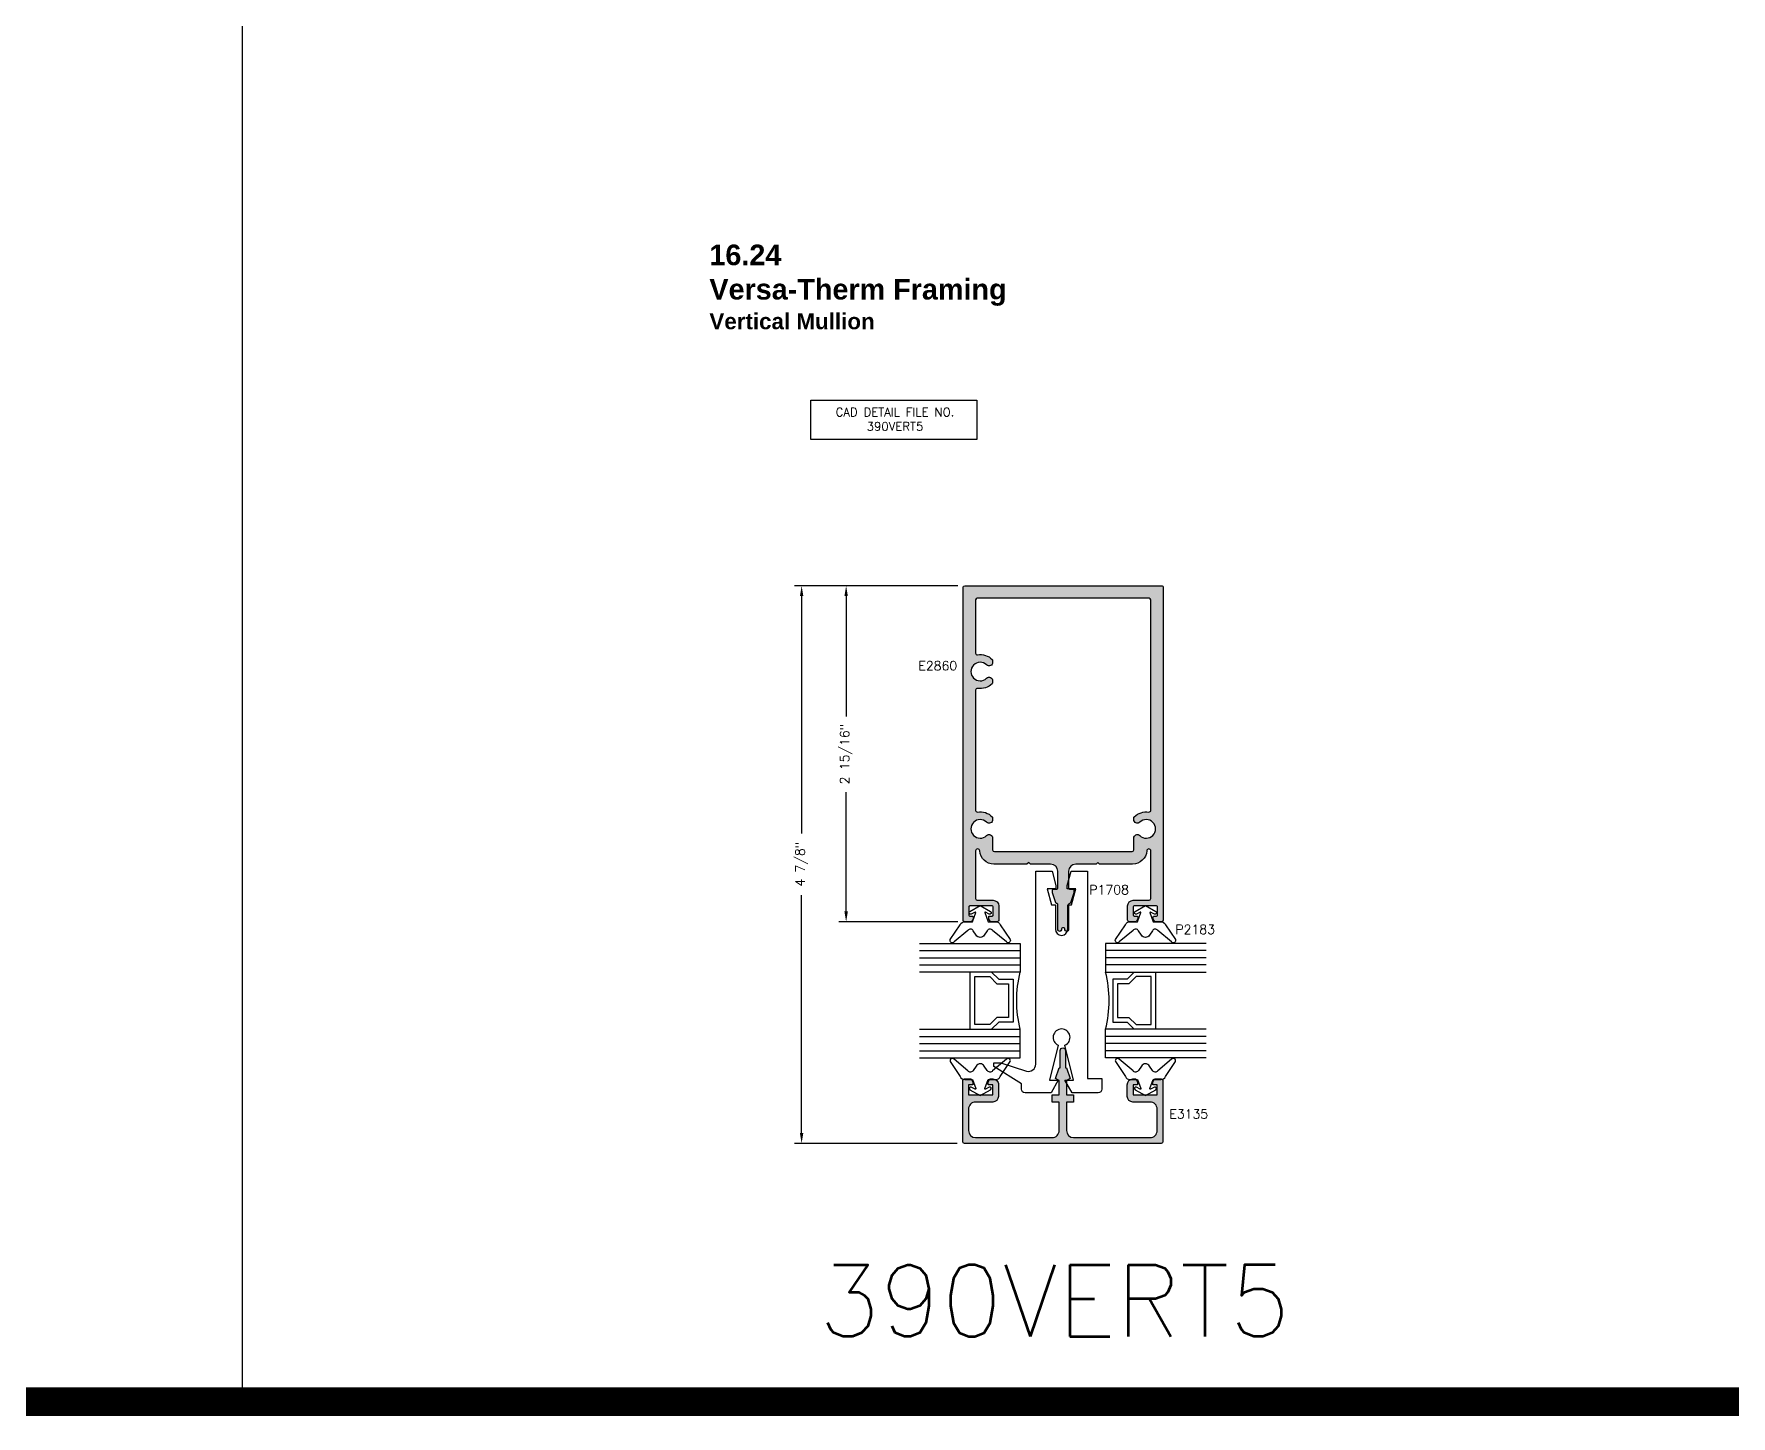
# Model space of a CAD drawing. Extents: x 0 to 139, y 0 to 39.
# Drawn here: x 109.11 to 123.94, y 14.5 to 26.59 of the extents above; entities that cross this region are included whole.
import ezdxf

# ---------------------------------------------------------------- set-up
doc = ezdxf.new("R2010")
doc.units = 0
doc.header["$MEASUREMENT"] = 0
doc.layers.get('DEFPOINTS').update_dxf_attribs({"linetype": 'CONTINUOUS'})
for name, color, linetype in [('R-ANNO-DIMS', 3, 'CONTINUOUS'), ('R-ANNO-TEXT', 6, 'CONTINUOUS'), ('R-DET1', 4, 'CONTINUOUS'), ('R-DET2', 2, 'CONTINUOUS'), ('R-DET3', 5, 'CONTINUOUS'), ('R-OTLN', 1, 'CONTINUOUS'), ('R-PAT1', 5, 'CONTINUOUS'), ('TITLE', 7, 'CONTINUOUS')]:
    doc.layers.add(name, color=color, linetype=linetype)
doc.styles.get("Standard").update_dxf_attribs({"font": 'simplex'})
doc.dimstyles.new('1X', dxfattribs={"dimtxt": 0.08, "dimasz": 0.09, "dimexe": 0.0625, "dimexo": 0.0625, "dimgap": 0.0625, "dimtad": 0, "dimdec": 5, "dimzin": 4, "dimtxsty": 'STANDARD', "dimcen": 0, "dimazin": 3, "dimtfac": 1, "dimtdec": 5, "dimtofl": 0, "dimtmove": 0, "dimatfit": 3, "dimtolj": 1, "dimtzin": 0})
pattern_1 = [(0, (114.1847375307696, 14.56726752877224), (0.009375, 0.01875), [0, -0.01875])]

# ---------------------------------------------------------------- blocks, each defined once
blk = doc.blocks.new('*D81')
at = {"layer": 'DEFPOINTS', "color": 0}
for p in [(117.2449322432162, 21.7614758515348), (116.2069272282989, 18.82447585657506), (117.2449409382605, 18.82447585657506)]:
    blk.add_point(p, dxfattribs=at)
at = {"layer": 'R-ANNO-DIMS', "color": 0}
for p, q in [((117.1824322432162, 21.7614758515348), (116.1444272282989, 21.7614758515348)), ((116.2069272282989, 21.6714758515348), (116.2069272282989, 20.62017193935955)), ((116.2069272282989, 18.91447585657506), (116.2069272282989, 19.9580290822167)), ((117.1824409382605, 18.82447585657506), (116.1444272282989, 18.82447585657506))]:
    blk.add_line(p, q, dxfattribs=at)
for points in [[(116.1919272282989, 21.6714758515348), (116.2219272282989, 21.6714758515348), (116.2069272282989, 21.7614758515348)], [(116.1919272282989, 18.91447585657506), (116.2219272282989, 18.91447585657506), (116.2069272282989, 18.82447585657506)]]:
    blk.add_solid(points, dxfattribs=at)
at = {"layer": 'R-ANNO-DIMS', "color": 0, "insert": (116.2069272282989, 20.28910051078814), "char_height": 0.08, "attachment_point": 5, "rotation": 90}
blk.add_mtext('\\A1;2 15/16"', dxfattribs=at)
blk = doc.blocks.new('*D82')
at = {"layer": 'DEFPOINTS', "color": 0}
for p in [(115.8176688131613, 21.7614758515348), (117.2449322432162, 21.7614758515348), (117.2416100024205, 16.88762713269766)]:
    blk.add_point(p, dxfattribs=at)
at = {"layer": 'R-ANNO-DIMS', "color": 0}
for p, q in [((117.1824322432162, 21.7614758515348), (115.7551688131613, 21.7614758515348)), ((115.8176688131613, 21.6714758515348), (115.8176688131613, 19.59650000510798)), ((115.8176688131613, 16.97762713269766), (115.8176688131613, 19.05626190986989)), ((117.1791100024205, 16.88762713269766), (115.7551688131613, 16.88762713269766))]:
    blk.add_line(p, q, dxfattribs=at)
for points in [[(115.8026688131613, 21.6714758515348), (115.8326688131613, 21.6714758515348), (115.8176688131613, 21.7614758515348)], [(115.8026688131613, 16.97762713269766), (115.8326688131613, 16.97762713269766), (115.8176688131613, 16.88762713269766)]]:
    blk.add_solid(points, dxfattribs=at)
at = {"layer": 'R-ANNO-DIMS', "color": 0, "insert": (115.8176688131613, 19.32638095748895), "char_height": 0.08, "attachment_point": 5, "rotation": 90}
blk.add_mtext('\\A1;4 7/8"', dxfattribs=at)

msp = doc.modelspace()

# ---------------------------------------------------------------- hatches: boundary and pattern name
at = {"layer": 'R-PAT1'}
h = msp.add_hatch(dxfattribs=at)
h.set_pattern_fill('DOTS', color=256, scale=0.3, style=0)
h.set_pattern_definition(pattern_1)
edge = h.paths.add_edge_path(flags=16)
edge.add_arc((117.4566741788923, 20.93052155807996), 0.03125811147615818, 0.09951936425221675, 133.817391720064, ccw=False)
edge.add_line((117.4879322432162, 20.9305758515348), (117.4879322432162, 20.91597585153481))
edge.add_arc((117.4732618795798, 20.91575385153481), 0.01467204325317652, -45.57336040576439, 0.8669650317847868, ccw=False)
edge.add_arc((117.3790960305321, 21.01141206799057), 0.1489020448595115, 261.1673366920971, 314.53744692220425, ccw=False)
edge.add_arc((117.3541029620323, 20.849254815594), 0.01517120163649477, 81.93188868809364, 179.5428890663219)
edge.add_line((117.3389322432162, 20.84937585153481), (117.3389322432162, 19.79857585153481))
edge.add_arc((117.3539592763868, 19.79863008625446), 0.01502713104069477, 180.2067877944729, 278.6998096943171)
edge.add_arc((117.3788483078909, 19.63613047521106), 0.1493674781575727, 45.50490129179701, 98.70877688818308, ccw=False)
edge.add_arc((117.4732618795798, 19.73219785153481), 0.01467204325318055, -0.8669650317776245, 45.57336040575689, ccw=False)
edge.add_line((117.4879322432162, 19.73197585153481), (117.4879322432162, 19.71747585153481))
edge.add_arc((117.4566741788923, 19.71753014498965), 0.03125811147615843, 226.1826082799374, 359.90048063574625, ccw=False)
edge.add_arc((117.3789417618158, 19.63652585153481), 0.081009534029847, 46.18011848527063, 313.8198815147293)
edge.add_arc((117.4566741788923, 19.55552155807996), 0.03125811147615736, 0.09951936425539998, 133.8173917200671, ccw=False)
edge.add_line((117.4879322432162, 19.55557585153481), (117.4879322432162, 19.45247585153481))
edge.add_arc((117.5029548238614, 19.45249843217997), 0.01502259761578935, 180.0861220001173, 269.9138779998852)
edge.add_line((117.5029322432162, 19.43747585153481), (118.1049322432162, 19.43747585153481))
edge.add_line((118.1049322432162, 19.43747585153481), (118.7069322432162, 19.43747585153481))
edge.add_arc((118.706909662571, 19.45249843217997), 0.01502259761578912, 270.0861220001139, 359.9138779998861)
edge.add_line((118.7219322432162, 19.45247585153481), (118.7219322432162, 19.55557585153481))
edge.add_arc((118.7531903075401, 19.55552155807997), 0.03125811147615554, 46.182608279933675, 179.9004806357462, ccw=False)
edge.add_arc((118.8309227246166, 19.63652585153481), 0.081009534029847, 226.1801184852706, 493.8198815147294)
edge.add_arc((118.7531903075401, 19.71753014498965), 0.03125811147615631, 180.0995193642505, 313.8173917200628, ccw=False)
edge.add_line((118.7219322432162, 19.71747585153481), (118.7219322432162, 19.73197585153481))
edge.add_arc((118.7372465720246, 19.73183150764341), 0.01531500904381509, 134.9205982519003, 179.4599795403749, ccw=False)
edge.add_arc((118.8310781345613, 19.63619331189737), 0.1492959939953265, 81.31107472020108, 134.5015851692206, ccw=False)
edge.add_arc((118.8560255327555, 19.79848943876248), 0.01490696092184493, 260.7612680872224, 360.3321344240002)
edge.add_line((118.8709322432162, 19.79857585153481), (118.8709322432162, 21.63747585153481))
edge.add_arc((118.8559322432162, 21.63747585153481), 0.01500000000000057, 0, 90)
edge.add_line((118.8559322432162, 21.65247585153481), (117.3539322432162, 21.65247585153481))
edge.add_arc((117.3539322432162, 21.63747585153481), 0.01499999999999968, 90.00000000000337, 180.0000000000034)
edge.add_line((117.3389322432162, 21.63747585153481), (117.3389322432162, 21.17357585153481))
edge.add_arc((117.3539592763868, 21.17363008625446), 0.01502713104069477, 180.2067877944729, 278.6998096943171)
edge.add_arc((117.3788483078909, 21.01113047521105), 0.1493674781575777, 45.50490129179798, 98.70877688818217, ccw=False)
edge.add_arc((117.4732618795798, 21.10719785153481), 0.01467204325318055, -0.8669650317776245, 45.57336040575689, ccw=False)
edge.add_line((117.4879322432162, 21.10697585153481), (117.4879322432162, 21.09247585153481))
edge.add_arc((117.4566741788923, 21.09253014498965), 0.03125811147615865, 226.1826082799331, 359.9004806357495, ccw=False)
edge.add_arc((117.3789417618158, 21.01152585153481), 0.08100953402984702, 46.18011848527152, 313.8198815147302)
edge = h.paths.add_edge_path()
edge.add_line((118.1989322432162, 19.10097585153481), (118.1989322432162, 19.07797585153481))
edge.add_line((118.1989322432162, 19.07797585153481), (118.1697442387782, 18.9894702896906))
edge.add_arc((118.16214672867, 18.99197585153481), 0.007999999999998297, 269.99999999998727, 341.74810416291007, ccw=False)
edge.add_line((118.16214672867, 18.98397585153481), (118.1599322432162, 18.98397585153481))
edge.add_arc((118.1599322432162, 18.97597585153481), 0.008000000000001783, 90.00000000000635, 180.0000000000064)
edge.add_line((118.1519322432162, 18.97597585153481), (118.1519322432162, 18.75547585153481))
edge.add_arc((118.1358852735192, 18.75552282123178), 0.01604703843729322, 270.1677050413139, 359.8322949586861, ccw=False)
edge.add_arc((118.1359792129132, 18.75552282123178), 0.01604703843729055, 180.1677050413044, 269.8322949586797, ccw=False)
edge.add_line((118.1199322432162, 18.75547585153481), (118.1199322432162, 18.76247585153481))
edge.add_arc((118.1119322432162, 18.76247585153481), 0.008000000000000007, 6.361109362927028e-12, 90.00000000000635)
edge.add_line((118.1119322432162, 18.77047585153481), (118.0979322432162, 18.77047585153481))
edge.add_arc((118.0979322432162, 18.76247585153481), 0.008000000000000007, 89.99999999999363, 179.9999999999936)
edge.add_line((118.0899322432162, 18.76247585153481), (118.0899322432162, 18.75547585153481))
edge.add_arc((118.0738852735192, 18.75552282123178), 0.01604703843729143, 270.1677050413203, 359.8322949586924, ccw=False)
edge.add_arc((118.0739792129132, 18.75552282123178), 0.0160470384372941, 180.1677050413171, 269.8322949586845, ccw=False)
edge.add_line((118.0579322432162, 18.75547585153481), (118.0579322432162, 18.97597585153481))
edge.add_arc((118.0499322432162, 18.97597585153481), 0.008000000000000007, 6.361109362927028e-12, 90.00000000000635)
edge.add_line((118.0499322432162, 18.98397585153481), (118.0477177577624, 18.98397585153481))
edge.add_arc((118.0477177577624, 18.99197585153481), 0.007999999999999119, 198.251895837094, 270.0000000000191, ccw=False)
edge.add_line((118.0401202476542, 18.9894702896906), (118.0109322432162, 19.07797585153481))
edge.add_line((118.0109322432162, 19.07797585153481), (118.0109322432162, 19.10097585153481))
edge.add_arc((118.0189322432162, 19.10097585153481), 0.008000000000001783, 90.00000000000642, 180.0000000000064, ccw=False)
edge.add_line((118.0189322432162, 19.10897585153481), (118.0499322432162, 19.10897585153481))
edge.add_arc((118.0499322432162, 19.11697585153481), 0.007999999999999119, 270, 360)
edge.add_line((118.0579322432162, 19.11697585153481), (118.0579322432162, 19.26547585153481))
edge.add_arc((117.9949322432162, 19.26547585153481), 0.06300000000000061, 359.9999999999984, 449.9999999999984)
edge.add_line((117.9949322432162, 19.32847585153481), (117.8179322432162, 19.32847585153481))
edge.add_line((117.8179322432162, 19.32847585153481), (117.8029322432162, 19.34347585153481))
edge.add_line((117.8029322432162, 19.34347585153481), (117.7879322432162, 19.32847585153481))
edge.add_line((117.7879322432162, 19.32847585153481), (117.4991322432162, 19.32847585153481))
edge.add_arc((117.4984285395605, 19.45250500870725), 0.1240311534564631, 183.5264899474689, 270.3250753112189, ccw=False)
edge.add_arc((117.356804118675, 19.44361589346182), 0.01787259127829914, 4.042514479741967, 179.4872011172852)
edge.add_line((117.3389322432162, 19.44377585153481), (117.3389322432162, 19.02747585153481))
edge.add_arc((117.3539322432162, 19.02747585153481), 0.01499999999999968, 179.9999999999966, 269.9999999999966)
edge.add_line((117.3539322432162, 19.01247585153481), (117.4918878725492, 19.01247585153481))
edge.add_arc((117.4918878725492, 18.9624758515348), 0.04999999999999893, 1.9895196601282805e-12, 90.00000000000182, ccw=False)
edge.add_line((117.5418878725492, 18.96247585153481), (117.5418878725492, 18.83950754574539))
edge.add_arc((117.5268878725493, 18.83950754574534), 0.01499999999997748, -90.00000000008822, 1.9679191609611735e-10, ccw=False)
edge.add_line((117.5268878725492, 18.82450754574537), (117.4724407379744, 18.82450811048808))
edge.add_arc((117.4724408209529, 18.83250811048765), 0.008000000000000469, 209.9987259852608, 269.9994057102281, ccw=False)
edge.add_line((117.4655125287813, 18.82850826454245), (117.4544585803777, 18.8476552480111))
edge.add_arc((117.4613868725492, 18.8516550939563), 0.008000000000001457, 180.0000000000127, 209.9987259852931, ccw=False)
edge.add_line((117.4533868725492, 18.8516550939563), (117.4533868725492, 18.86651041403848))
edge.add_arc((117.4613868725492, 18.86651041403848), 0.008000000000001117, 89.99433009742393, 180, ccw=False)
edge.add_line((117.461387664217, 18.87451041399931), (117.4838870808815, 18.87450818749149))
edge.add_arc((117.4838878725492, 18.88250818745232), 0.007999999999999789, 269.9943300974095, 359.9999999999873)
edge.add_line((117.4918878725492, 18.88250818745232), (117.4918878725492, 18.95450683744319))
edge.add_arc((117.4838878725492, 18.95450683744319), 0.00800000000000134, 0, 89.99948650009233)
edge.add_line((117.4838879442473, 18.96250683744287), (117.2878879442473, 18.96250859404664))
edge.add_arc((117.2878878725492, 18.95450859404696), 0.008000000000000665, 89.99948650009074, 180)
edge.add_line((117.2798878725492, 18.95450859404696), (117.2798878725492, 18.8825093057454))
edge.add_arc((117.2878878725492, 18.8825093057454), 0.008000000000001783, 179.9999999999936, 269.9999999999936)
edge.add_line((117.2878878725492, 18.87450930574539), (117.3103861925721, 18.87450930574539))
edge.add_arc((117.3103861925721, 18.8665093057454), 0.007999999999999119, 0.0022920411346945, 90.00000000001432, ccw=False)
edge.add_line((117.3183861925657, 18.86650962577471), (117.3183867868095, 18.85165489261765))
edge.add_arc((117.3103867868159, 18.85165457258834), 0.007999999999996526, -29.99374315930038, 0.002292041122018418, ccw=False)
edge.add_line((117.3173154268148, 18.8476553291891), (117.3062635826308, 18.82850814507708))
edge.add_arc((117.2993349426319, 18.83250738847632), 0.008000000000000423, 270.03321262465516, 330.0062568407021, ccw=False)
edge.add_line((117.2993395799889, 18.82450738982039), (117.2449409382605, 18.82447585657506))
edge.add_arc((117.2449322432162, 18.83947585405494), 0.01499999999999919, 180, 270.033212624651, ccw=False)
edge.add_line((117.2299322432162, 18.83947585405494), (117.2299322432162, 21.74647585153481))
edge.add_arc((117.2449322432162, 21.74647585153481), 0.0149999999999979, 89.99999999999659, 179.9999999999966, ccw=False)
edge.add_line((117.2449322432162, 21.7614758515348), (118.9650317298604, 21.7614758515348))
edge.add_arc((118.9650317298604, 21.7464758515348), 0.01500000000000057, -0.00196084118528006, 90.0000000000017, ccw=False)
edge.add_line((118.9800317298516, 21.74647533818778), (118.9799322432162, 18.83947585153481))
edge.add_arc((118.964909662571, 18.83949843217997), 0.01502259761578779, 270.08612200010884, 359.91387799988945, ccw=False)
edge.add_line((118.9649322432162, 18.82447585153481), (118.9105249064435, 18.82450738982039))
edge.add_arc((118.9105295438004, 18.83250738847632), 0.008000000000000519, 209.9937431592987, 269.9667873753465, ccw=False)
edge.add_line((118.9036009038016, 18.82850814507708), (118.8925490596176, 18.8476553291891))
edge.add_arc((118.8994776996165, 18.85165457258834), 0.007999999999996267, 179.997707958878, 209.9937431593004, ccw=False)
edge.add_line((118.8914776996229, 18.85165489261765), (118.8914782938666, 18.86650962577471))
edge.add_arc((118.8994782938602, 18.8665093057454), 0.007999999999999634, 89.99999999998408, 179.9977079588653, ccw=False)
edge.add_line((118.8994782938602, 18.87450930574539), (118.9219766138831, 18.87450930574539))
edge.add_arc((118.9219766138831, 18.8825093057454), 0.008000000000001783, 270.0000000000064, 360.0000000000064)
edge.add_line((118.9299766138831, 18.8825093057454), (118.9299766138831, 18.95450859404696))
edge.add_arc((118.9219766138831, 18.95450859404696), 0.008000000000000451, 0, 90.00051349990767)
edge.add_line((118.921976542185, 18.96250859404664), (118.725976542185, 18.96250683744287))
edge.add_arc((118.7259766138831, 18.95450683744319), 0.008000000000000665, 90.00051349990767, 180)
edge.add_line((118.7179766138831, 18.95450683744319), (118.7179766138831, 18.88250818745232))
edge.add_arc((118.7259766138831, 18.88250818745232), 0.007999999999999119, 180.0000000000127, 270.0056699025904)
edge.add_line((118.7259774055509, 18.87450818749149), (118.7484768222154, 18.87451041399931))
edge.add_arc((118.7484776138832, 18.86651041403848), 0.008000000000001565, 0, 90.00566990257448, ccw=False)
edge.add_line((118.7564776138831, 18.86651041403848), (118.7564776138831, 18.8516550939563))
edge.add_arc((118.7484776138832, 18.8516550939563), 0.00800000000000134, 330.0012740147069, 359.99999999998727, ccw=False)
edge.add_line((118.7554059060547, 18.8476552480111), (118.7443519576511, 18.82850826454245))
edge.add_arc((118.7374236654795, 18.83250811048765), 0.008000000000000389, 270.0005942897719, 330.0012740147392, ccw=False)
edge.add_line((118.737423748458, 18.82450811048808), (118.6829766138831, 18.82450754574537))
edge.add_arc((118.6829766138831, 18.83950754574534), 0.01499999999997748, 179.9999999998032, 270.0000000000882, ccw=False)
edge.add_line((118.6679766138831, 18.83950754574539), (118.6679766138831, 18.96247585153481))
edge.add_arc((118.7179766138831, 18.96247585153481), 0.04999999999999805, 89.99999999999898, 179.999999999999, ccw=False)
edge.add_line((118.7179766138831, 19.01247585153481), (118.8559322432162, 19.01247585153481))
edge.add_arc((118.855909662571, 19.02749843217997), 0.01502259761578557, 270.0861220001004, 359.9138779998861)
edge.add_line((118.8709322432162, 19.02747585153481), (118.8709322432162, 19.44377585153481))
edge.add_arc((118.853266451137, 19.44381906935659), 0.01766584494344704, 359.859831145032, 536.5704822063383)
edge.add_arc((118.7113201454297, 19.4530566619756), 0.1245809909880111, 270.09754549057703, 356.2348715594682, ccw=False)
edge.add_line((118.7115322432162, 19.32847585153481), (118.4219322432162, 19.32847585153481))
edge.add_line((118.4219322432162, 19.32847585153481), (118.4069322432162, 19.34347585153481))
edge.add_line((118.4069322432162, 19.34347585153481), (118.3919322432162, 19.32847585153481))
edge.add_line((118.3919322432162, 19.32847585153481), (118.2149322432162, 19.32847585153481))
edge.add_arc((118.2149322432162, 19.26547585153481), 0.0630000000000015, 90.00000000000242, 180.0000000000008)
edge.add_line((118.1519322432162, 19.26547585153481), (118.1519322432162, 19.11697585153481))
edge.add_arc((118.1599322432162, 19.11697585153481), 0.008000000000000007, 180.0000000000064, 270.0000000000064)
edge.add_line((118.1599322432162, 19.10897585153481), (118.1909322432162, 19.10897585153481))
edge.add_arc((118.1909322432162, 19.10097585153481), 0.008000000000000007, 6.423306331271306e-12, 90.00000000000642, ccw=False)
h = msp.add_hatch(dxfattribs=at)
h.set_pattern_fill('DOTS', color=256, scale=0.3, style=0)
h.set_pattern_definition(pattern_1)
edge = h.paths.add_edge_path()
edge.add_arc((117.3385779012532, 17.18665923386498), 0.06196790714734728, 89.97031912854507, 180.0296808714648)
edge.add_line((117.2766100024205, 17.18662713269766), (117.2766100024205, 16.99962713269766))
edge.add_arc((117.3387490649205, 16.99976619519765), 0.06213921810546796, 180.1282233866477, 269.8717766133392)
edge.add_line((117.3386100024205, 16.93762713269766), (118.0076100024205, 16.93762713269766))
edge.add_arc((118.0076421035879, 16.99959503153034), 0.06196790714735084, 269.9703191285319, 360.0296808714648)
edge.add_line((118.0696100024205, 16.99962713269766), (118.0696100024205, 17.24862713269766))
edge.add_line((118.0696100024205, 17.24862713269766), (118.0071100024205, 17.24862713269766))
edge.add_line((118.0071100024205, 17.24862713269766), (118.0071100024205, 17.31262713269766))
edge.add_line((118.0071100024205, 17.31262713269766), (118.0696100024205, 17.31262713269766))
edge.add_line((118.0696100024205, 17.31262713269766), (118.0696100024205, 17.43762713269766))
edge.add_line((118.0696100024205, 17.43762713269766), (118.0386100024205, 17.45462713269766))
edge.add_line((118.0386100024205, 17.45462713269766), (118.0696100024205, 17.54662713269766))
edge.add_line((118.0696100024205, 17.54662713269766), (118.0786100024205, 17.54662713269766))
edge.add_line((118.0786100024205, 17.54662713269766), (118.0786100024205, 17.69962713269766))
edge.add_arc((118.1014860440872, 17.69975109103099), 0.02287637751050876, 89.68953458264122, 180.3104654173677, ccw=False)
edge.add_arc((118.1017339607539, 17.69975109103098), 0.02287637751051948, -0.31046541734099264, 90.3104654173942, ccw=False)
edge.add_line((118.1246100024205, 17.69962713269766), (118.1246100024205, 17.54662713269766))
edge.add_line((118.1246100024205, 17.54662713269766), (118.1336100024205, 17.54662713269766))
edge.add_line((118.1336100024205, 17.54662713269766), (118.1646100024205, 17.45462713269766))
edge.add_line((118.1646100024205, 17.45462713269766), (118.1336100024205, 17.43762713269766))
edge.add_line((118.1336100024205, 17.43762713269766), (118.1336100024205, 17.31262713269766))
edge.add_line((118.1336100024205, 17.31262713269766), (118.1961100024205, 17.31262713269766))
edge.add_line((118.1961100024205, 17.31262713269766), (118.1961100024205, 17.24862713269766))
edge.add_line((118.1961100024205, 17.24862713269766), (118.1336100024205, 17.24862713269766))
edge.add_line((118.1336100024205, 17.24862713269766), (118.1336100024205, 16.99962713269766))
edge.add_arc((118.1957490649205, 16.99976619519765), 0.06213921810546796, 180.1282233866477, 269.8717766133392)
edge.add_line((118.1956100024205, 16.93762713269766), (118.8646100024205, 16.93762713269766))
edge.add_arc((118.8646421035879, 16.99959503153034), 0.06196790714734729, 269.9703191285319, 360.029680871468)
edge.add_line((118.9266100024205, 16.99962713269766), (118.9266100024205, 17.18662713269766))
edge.add_arc((118.864811940405, 17.18682907068215), 0.06179839195174038, 359.8127748237393, 450.187225176264)
edge.add_line((118.8646100024205, 17.24862713269766), (118.7146100024205, 17.24862713269766))
edge.add_arc((118.7147998082458, 17.2988169385229), 0.05019016472404401, 180.2166778829054, 269.78332211709056, ccw=False)
edge.add_line((118.6646100024205, 17.29862713269766), (118.6646100024205, 17.40062713269766))
edge.add_arc((118.7146281183626, 17.40060901675563), 0.05001811922270845, 90.02075182071712, 179.9792481792829, ccw=False)
edge.add_line((118.7146100024205, 17.45062713269766), (118.7396100024205, 17.45062713269766))
edge.add_line((118.7396100024205, 17.45062713269766), (118.7536100024205, 17.42562713269766))
edge.add_line((118.7536100024205, 17.42562713269766), (118.7536100024205, 17.40062713269766))
edge.add_line((118.7536100024205, 17.40062713269766), (118.7151100024205, 17.40062713269766))
edge.add_line((118.7151100024205, 17.40062713269766), (118.7151100024205, 17.31262713269766))
edge.add_line((118.7151100024205, 17.31262713269766), (118.9271100024205, 17.31262713269766))
edge.add_line((118.9271100024205, 17.31262713269766), (118.9271100024205, 17.40062713269766))
edge.add_line((118.9271100024205, 17.40062713269766), (118.8886100024205, 17.40062713269766))
edge.add_line((118.8886100024205, 17.40062713269766), (118.8886100024205, 17.42562713269766))
edge.add_line((118.8886100024205, 17.42562713269766), (118.9026100024205, 17.45062713269766))
edge.add_line((118.9026100024205, 17.45062713269766), (118.9616100024205, 17.45062713269766))
edge.add_arc((118.9615874217754, 17.4356045520525), 0.01502259761578291, 0.08612200009031312, 89.9138779998691, ccw=False)
edge.add_line((118.9766100024205, 17.43562713269766), (118.9766100024205, 16.90262713269766))
edge.add_arc((118.9615874217754, 16.90264971334281), 0.01502259761577934, 270.0861220001309, 359.91387799990974, ccw=False)
edge.add_line((118.9616100024205, 16.88762713269766), (118.1016100024205, 16.88762713269766))
edge.add_line((118.1016100024205, 16.88762713269766), (117.2416100024205, 16.88762713269766))
edge.add_arc((117.2416325830657, 16.90264971334282), 0.01502259761579, 180.0861220001174, 269.91387799992333, ccw=False)
edge.add_line((117.2266100024205, 16.90262713269766), (117.2266100024205, 17.43562713269766))
edge.add_arc((117.2416325830657, 17.4356045520525), 0.01502259761577935, 90.08612200007673, 179.9138779998962, ccw=False)
edge.add_line((117.2416100024205, 17.45062713269766), (117.3006100024205, 17.45062713269766))
edge.add_line((117.3006100024205, 17.45062713269766), (117.3146100024205, 17.42562713269766))
edge.add_line((117.3146100024205, 17.42562713269766), (117.3146100024205, 17.40062713269766))
edge.add_line((117.3146100024205, 17.40062713269766), (117.2761100024205, 17.40062713269766))
edge.add_line((117.2761100024205, 17.40062713269766), (117.2761100024205, 17.31262713269766))
edge.add_line((117.2761100024205, 17.31262713269766), (117.4881100024205, 17.31262713269766))
edge.add_line((117.4881100024205, 17.31262713269766), (117.4881100024205, 17.40062713269766))
edge.add_line((117.4881100024205, 17.40062713269766), (117.4496100024205, 17.40062713269766))
edge.add_line((117.4496100024205, 17.40062713269766), (117.4496100024205, 17.42562713269766))
edge.add_line((117.4496100024205, 17.42562713269766), (117.4636100024205, 17.45062713269766))
edge.add_line((117.4636100024205, 17.45062713269766), (117.4886100024205, 17.45062713269766))
edge.add_arc((117.4887619254975, 17.40077905577457), 0.04984830843219239, -0.1746210627243272, 90.1746210627366, ccw=False)
edge.add_line((117.5386100024205, 17.40062713269766), (117.5386100024205, 17.29862713269766))
edge.add_arc((117.4885918864785, 17.29864524863969), 0.05001811922272267, 270.0207518207171, 359.97924817927475, ccw=False)
edge.add_line((117.4886100024205, 17.24862713269766), (117.3386100024205, 17.24862713269766))

# ---------------------------------------------------------------- linework, layer by layer
at = {"layer": 'R-ANNO-TEXT'}
msp.add_lwpolyline([(115.8971923154077, 23.38305512086875), (117.3486722584029, 23.38305512086875), (117.3486722584029, 23.04099228136481), (115.8971923154077, 23.04099228136481)], close=True, dxfattribs=at)
at = {"layer": 'R-DET1'}
msp.add_lwpolyline([(117.3386100024205, 17.24862713269766, 0.4145170492627818), (117.2766100024205, 17.18662713269766), (117.2766100024205, 16.99962713269766, 0.4129032258064542), (117.3386100024205, 16.93762713269766), (118.0076100024205, 16.93762713269766, 0.4145170492627589), (118.0696100024205, 16.99962713269766), (118.0696100024205, 17.24862713269766), (118.0071100024205, 17.24862713269766), (118.0071100024205, 17.31262713269766), (118.0696100024205, 17.31262713269766), (118.0696100024205, 17.43762713269766), (118.0386100024205, 17.45462713269766), (118.0696100024205, 17.54662713269766), (118.0786100024205, 17.54662713269766), (118.0786100024205, 17.69962713269766, -0.4173913043479035), (118.1016100024205, 17.72262713269766, -0.417391304347783), (118.1246100024205, 17.69962713269766), (118.1246100024205, 17.54662713269766), (118.1336100024205, 17.54662713269766), (118.1646100024205, 17.45462713269766), (118.1336100024205, 17.43762713269766), (118.1336100024205, 17.31262713269766), (118.1961100024205, 17.31262713269766), (118.1961100024205, 17.24862713269766), (118.1336100024205, 17.24862713269766), (118.1336100024205, 16.99962713269766, 0.4129032258064458), (118.1956100024205, 16.93762713269766), (118.8646100024205, 16.93762713269766, 0.4145170492627758), (118.9266100024205, 16.99962713269766), (118.9266100024205, 17.18662713269766, 0.4161290322580735), (118.8646100024205, 17.24862713269766), (118.7146100024205, 17.24862713269766, -0.4120000000000074), (118.6646100024205, 17.29862713269766), (118.6646100024205, 17.40062713269766, -0.4140014137019815), (118.7146100024205, 17.45062713269766), (118.7396100024205, 17.45062713269766), (118.7536100024205, 17.42562713269766), (118.7536100024205, 17.40062713269766), (118.7151100024205, 17.40062713269766), (118.7151100024205, 17.31262713269766), (118.9271100024205, 17.31262713269766), (118.9271100024205, 17.40062713269766), (118.8886100024205, 17.40062713269766), (118.8886100024205, 17.42562713269766), (118.9026100024205, 17.45062713269766), (118.9616100024205, 17.45062713269766, -0.4133333333333261), (118.9766100024205, 17.43562713269766), (118.9766100024205, 16.90262713269766, -0.4133333333333781), (118.9616100024205, 16.88762713269766), (118.1016100024205, 16.88762713269766), (117.2416100024205, 16.88762713269766, -0.4133333333333608), (117.2266100024205, 16.90262713269766), (117.2266100024205, 17.43562713269766, -0.4133333333334039), (117.2416100024205, 17.45062713269766), (117.3006100024205, 17.45062713269766), (117.3146100024205, 17.42562713269766), (117.3146100024205, 17.40062713269766), (117.2761100024205, 17.40062713269766), (117.2761100024205, 17.31262713269766), (117.4881100024205, 17.31262713269766), (117.4881100024205, 17.40062713269766), (117.4496100024205, 17.40062713269766), (117.4496100024205, 17.42562713269766), (117.4636100024205, 17.45062713269766), (117.4886100024205, 17.45062713269766, -0.4160000000000056), (117.5386100024205, 17.40062713269766), (117.5386100024205, 17.29862713269766, -0.4140014137019685), (117.4886100024205, 17.24862713269766), (117.3386100024205, 17.24862713269766)], format="xyb", close=True, dxfattribs=at)
at = {"layer": 'R-DET2'}
for points in [[(117.3438571753603, 18.70673055105084), (117.3185723924185, 18.74663616659966, 0.5243426933461728), (117.2711734685925, 18.74854087438097), (117.1505312031823, 18.64836682043039, -0.8969301051134209), (117.1172216198882, 18.66817690417284), (117.2041785730647, 18.79865391601995, -0.2937431915424134), (117.2451200423067, 18.82497783248239), (117.3113661399564, 18.82497783248239), (117.3398376975994, 18.90428002953081, 0.8013518808126918), (117.3343479071717, 18.90775528665878), (117.3013826441811, 18.8919397139462, -0.9670674050987308), (117.2893143912479, 18.91507491284166), (117.3793508800334, 18.96594599272678), (117.469387368819, 18.91507491284166, -0.9670674050987308), (117.4573191158858, 18.8919397139462), (117.4243538528952, 18.90775528665878, 0.8013518808126918), (117.4188640624675, 18.90428002953081), (117.4473356201105, 18.82497783248239), (117.5135817177602, 18.82497783248239, -0.2937431915424192), (117.5545231870022, 18.79865391601995), (117.6414801401787, 18.66817690417281, -0.8969301051134209), (117.6081705568846, 18.64836682043036), (117.4875282914744, 18.74854087438097, 0.5243426933461728), (117.4401293676483, 18.74663616659966), (117.4148445847066, 18.70673055105084, -0.5502212829186363)], [(118.7883523193537, 18.70673055105084), (118.763067536412, 18.74663616659966, 0.5243426933461728), (118.7156686125859, 18.74854087438097), (118.5950263471757, 18.64836682043039, -0.8969301051134209), (118.5617167638817, 18.66817690417284), (118.6486737170581, 18.79865391601995, -0.2937431915424134), (118.6896151863001, 18.82497783248239), (118.7558612839498, 18.82497783248239), (118.7843328415928, 18.90428002953081, 0.8013518808126918), (118.7788430511652, 18.90775528665878), (118.7458777881745, 18.8919397139462, -0.9670674050987308), (118.7338095352413, 18.91507491284166), (118.8238460240269, 18.96594599272678), (118.9138825128124, 18.91507491284166, -0.9670674050987308), (118.9018142598792, 18.8919397139462), (118.8688489968886, 18.90775528665878, 0.8013518808126918), (118.8633592064609, 18.90428002953081), (118.8918307641039, 18.82497783248239), (118.9580768617536, 18.82497783248239, -0.2937431915424192), (118.9990183309957, 18.79865391601995), (119.0859752841721, 18.66817690417281, -0.8969301051134209), (119.052665700878, 18.64836682043036), (118.9320234354678, 18.74854087438097, 0.5243426933461728), (118.8846245116418, 18.74663616659966), (118.8593397287, 18.70673055105084, -0.5502212829186363)], [(117.3438571753603, 17.56375510618056), (117.3185723924185, 17.52384949063173, -0.5243426933461728), (117.2711734685925, 17.52194478285042), (117.1505312031823, 17.62211883680101, 0.8969301051134209), (117.1172216198882, 17.60230875305856), (117.2041785730647, 17.47183174121145, 0.2937431915424134), (117.2451200423067, 17.44550782474901), (117.3113661399564, 17.44550782474901), (117.3398376975994, 17.36620562770058, -0.8013518808126918), (117.3343479071717, 17.36273037057261), (117.3013826441811, 17.3785459432852, 0.9670674050987308), (117.2893143912479, 17.35541074438974), (117.3793508800334, 17.30453966450461), (117.469387368819, 17.35541074438974, 0.9670674050987308), (117.4573191158858, 17.3785459432852), (117.4243538528952, 17.36273037057261, -0.8013518808126918), (117.4188640624675, 17.36620562770058), (117.4473356201105, 17.44550782474901), (117.5135817177602, 17.44550782474901, 0.2937431915424192), (117.5545231870022, 17.47183174121145), (117.6414801401787, 17.60230875305858, 0.8969301051134209), (117.6081705568846, 17.62211883680103), (117.4875282914744, 17.52194478285042, -0.5243426933461728), (117.4401293676483, 17.52384949063173), (117.4148445847066, 17.56375510618056, 0.5502212829186363)], [(118.7883523193537, 17.56375510618056), (118.763067536412, 17.52384949063173, -0.5243426933461728), (118.7156686125859, 17.52194478285042), (118.5950263471757, 17.62211883680101, 0.8969301051134209), (118.5617167638817, 17.60230875305856), (118.6486737170581, 17.47183174121145, 0.2937431915424134), (118.6896151863001, 17.44550782474901), (118.7558612839498, 17.44550782474901), (118.7843328415928, 17.36620562770058, -0.8013518808126918), (118.7788430511652, 17.36273037057261), (118.7458777881745, 17.3785459432852, 0.9670674050987308), (118.7338095352413, 17.35541074438974), (118.8238460240269, 17.30453966450461), (118.9138825128124, 17.35541074438974, 0.9670674050987308), (118.9018142598792, 17.3785459432852), (118.8688489968886, 17.36273037057261, -0.8013518808126918), (118.8633592064609, 17.36620562770058), (118.8918307641039, 17.44550782474901), (118.9580768617536, 17.44550782474901, 0.2937431915424192), (118.9990183309957, 17.47183174121145), (119.0859752841721, 17.60230875305858, 0.8969301051134209), (119.052665700878, 17.62211883680103), (118.9320234354678, 17.52194478285042, -0.5243426933461728), (118.8846245116418, 17.52384949063173), (118.8593397287, 17.56375510618056, 0.5502212829186363)]]:
    msp.add_lwpolyline(points, format="xyb", close=True, dxfattribs=at)
at = {"layer": 'R-DET2', "color": 2}
for points in [[(116.848474460246, 18.63524282861564), (117.7291101920825, 18.6352428286157), (117.7291101920825, 18.3852428286157), (116.848474460246, 18.38524282861564)], [(116.848474460246, 18.57274282861564), (117.7291101920825, 18.5727428286157)], [(119.356095447999, 18.63524282861564), (118.4754597161625, 18.6352428286157), (118.4754597161625, 18.3852428286157), (119.356095447999, 18.38524282861564)], [(119.356095447999, 18.57274282861564), (118.4754597161625, 18.5727428286157)], [(116.848474460246, 18.51024282861564), (117.7291101920825, 18.5102428286157)], [(116.848474460246, 18.44774282861564), (117.7291101920825, 18.4477428286157)], [(119.356095447999, 18.51024282861564), (118.4754597161625, 18.5102428286157)], [(119.356095447999, 18.44774282861564), (118.4754597161625, 18.4477428286157)], [(117.2911101920825, 17.8852428286157), (117.2911101920825, 18.3852428286157)], [(117.4791101920825, 18.3852428286157), (117.5411101920825, 18.32324282861568), (117.6661101920825, 18.32324282861568), (117.6661101920825, 17.94724282861571), (117.5411101920825, 17.94724282861571), (117.4791101920825, 17.8852428286157)], [(118.7254597161625, 18.3852428286157), (118.6634597161625, 18.32324282861568), (118.5384597161625, 18.32324282861568), (118.5384597161625, 17.94724282861571), (118.6634597161625, 17.94724282861571), (118.7254597161625, 17.8852428286157)], [(118.9134597161625, 17.8852428286157), (118.9134597161625, 18.3852428286157)], [(116.848474460246, 17.63524282861564), (117.7291101920825, 17.6352428286157), (117.7291101920825, 17.8852428286157)], [(116.848474460246, 17.82274282861564), (117.7291101920825, 17.8227428286157)], [(119.356095447999, 17.63524282861564), (118.4754597161625, 17.6352428286157), (118.4754597161625, 17.8852428286157)], [(119.356095447999, 17.82274282861564), (118.4754597161625, 17.8227428286157)], [(116.848474460246, 17.76024282861564), (117.7291101920825, 17.7602428286157)], [(116.848474460246, 17.69774282861564), (117.7291101920825, 17.6977428286157)], [(119.356095447999, 17.76024282861564), (118.4754597161625, 17.7602428286157)], [(119.356095447999, 17.69774282861564), (118.4754597161625, 17.6977428286157)]]:
    msp.add_lwpolyline(points, dxfattribs=at)
for points in [[(116.848474460246, 17.88524282861564), (117.7291101920826, 17.8852428286157, -0.1233101835078811), (117.7291101920826, 18.3852428286157)], [(119.356095447999, 17.88524282861564), (118.4754597161625, 17.8852428286157, 0.1233101835078811), (118.4754597161625, 18.3852428286157)]]:
    msp.add_lwpolyline(points, format="xyb", dxfattribs=at)
for points in [[(117.4625416495876, 18.34524282861567), (117.5245416495876, 18.28324282861569), (117.6261101920825, 18.28324282861569), (117.6261101920825, 17.9872428286157), (117.5245416495876, 17.9872428286157), (117.4625416495876, 17.92524282861569), (117.3311101920825, 17.92524282861569), (117.3311101920825, 18.34524282861567)], [(118.7420282586574, 18.34524282861567), (118.6800282586574, 18.28324282861569), (118.5784597161625, 18.28324282861569), (118.5784597161625, 17.9872428286157), (118.6800282586574, 17.9872428286157), (118.7420282586574, 17.92524282861569), (118.8734597161625, 17.92524282861569), (118.8734597161625, 18.34524282861567)]]:
    msp.add_lwpolyline(points, close=True, dxfattribs=at)
at = {"layer": 'R-DET3'}
msp.add_lwpolyline([(118.4418499776213, 17.36067841123145, -0.4142135623730949), (118.4108499776244, 17.32967841123454), (118.1827811569889, 17.32967841123455), (118.1198499776535, 17.43867841122365), (118.1958499776459, 17.43867841122365), (118.1198499776535, 17.7455975768855, 4.89933911405033), (118.0618499776593, 17.7455975768855), (117.9858499776669, 17.43867841122365), (118.0618499776593, 17.43867841122365), (117.9989187983239, 17.32967841123455), (117.7708499776884, 17.32967841123456, -0.4142135623731005), (117.7398499776915, 17.36067841123146), (117.7398499776915, 17.40835688534114), (117.4978499777157, 17.56067841121146), (117.4978499777157, 17.59067841120846), (117.5598499777095, 17.59067841120846), (117.7827839059068, 17.5198910779973, 0.5074167405912553), (117.864849977679, 17.57993676815192), (117.864849977679, 19.26767841104076), (118.0073563286108, 19.26767841104076), (118.0408499776614, 19.14267841105325), (118.0408499776614, 19.11167841105635), (117.9658499776689, 19.11167841105636), (118.0033628646055, 18.97167841107035), (118.0368499776618, 18.97167841107035), (118.0368499776618, 18.75967841109156, 0.9999999999999999), (118.144849977651, 18.75967841109156), (118.144849977651, 18.97167841107035), (118.1783370907073, 18.97167841107035), (118.2158499776439, 19.11167841105635), (118.1408499776514, 19.11167841105635), (118.1408499776514, 19.14267841105325), (118.1743436267019, 19.26767841104075), (118.3168499776338, 19.26767841104075), (118.3168499776338, 17.45467841122205), (118.4418499776213, 17.45467841122204)], format="xyb", close=True, dxfattribs=at)
at = {"layer": 'R-OTLN'}
for points in [[(118.1989322432162, 19.10097585153481), (118.1989322432162, 19.07797585153481), (118.1697442387782, 18.9894702896906, -0.3237049912232495), (118.16214672867, 18.98397585153481), (118.1599322432162, 18.98397585153481, 0.4142135623731013), (118.1519322432162, 18.97597585153481), (118.1519322432162, 18.75547585153481, -0.4124999999999875), (118.1359322432162, 18.73947585153481, -0.4124999999999953), (118.1199322432162, 18.75547585153481), (118.1199322432162, 18.76247585153481, 0.4142135623730921), (118.1119322432162, 18.77047585153481), (118.0979322432162, 18.77047585153481, 0.414213562373095), (118.0899322432162, 18.76247585153481), (118.0899322432162, 18.75547585153481, -0.4124999999999873), (118.0739322432162, 18.73947585153481, -0.4124999999999793), (118.0579322432162, 18.75547585153481), (118.0579322432162, 18.97597585153481, 0.4142135623731013), (118.0499322432162, 18.98397585153481), (118.0477177577624, 18.98397585153481, -0.3237049912232495), (118.0401202476542, 18.9894702896906), (118.0109322432162, 19.07797585153481), (118.0109322432162, 19.10097585153481, -0.414213562373095), (118.0189322432162, 19.10897585153481), (118.0499322432162, 19.10897585153481, 0.414213562373095), (118.0579322432162, 19.11697585153481), (118.0579322432162, 19.26547585153481, 0.414213562373095), (117.9949322432162, 19.32847585153481), (117.8179322432162, 19.32847585153481), (117.8029322432162, 19.34347585153481), (117.7879322432162, 19.32847585153481), (117.4991322432162, 19.32847585153481, -0.3979411822473998), (117.3746322432162, 19.44487585153481, 0.9610170940176028), (117.3389322432162, 19.44377585153481), (117.3389322432162, 19.02747585153481, 0.4142135623730927), (117.3539322432162, 19.01247585153481), (117.4918878725492, 19.01247585153481, -0.4142135623730935), (117.5418878725492, 18.96247585153481), (117.5418878725492, 18.83950754574539, -0.4142135623745517), (117.5268878725492, 18.82450754574537), (117.4724407379744, 18.82450811048808, -0.2679523712324668), (117.4655125287813, 18.82850826454245), (117.4544585803777, 18.8476552480111, -0.1316468423040175), (117.4533868725492, 18.8516550939563), (117.4533868725492, 18.86651041403848, -0.4142425469344204), (117.461387664217, 18.87451041399931), (117.4838870808815, 18.87450818749149, 0.4142425469344312), (117.4918878725492, 18.88250818745232), (117.4918878725492, 18.95450683744319, 0.4142109373891351), (117.4838879442473, 18.96250683744287), (117.2878879442473, 18.96250859404664, 0.4142161873619276), (117.2798878725492, 18.95450859404696), (117.2798878725492, 18.8825093057454, 0.4142135623730981), (117.2878878725492, 18.87450930574539), (117.3103861925721, 18.87450930574539, -0.4142018456196557), (117.3183861925657, 18.86650962577471), (117.3183867868095, 18.85165489261765, -0.131634898080767), (117.3173154268148, 18.8476553291891), (117.3062635826308, 18.82850814507708, -0.2678231351016873), (117.2993395799889, 18.82450738982039), (117.2449409382605, 18.82447585657506, -0.4143833538769398), (117.2299322432162, 18.83947585405494), (117.2299322432162, 21.74647585153481, -0.4142135623730949), (117.2449322432162, 21.7614758515348), (118.9650317298604, 21.7614758515348, -0.4142235861327356), (118.9800317298516, 21.74647533818778), (118.9799322432162, 18.83947585153481, -0.4133333333334124), (118.9649322432162, 18.82447585153481), (118.9105249064435, 18.82450738982039, -0.2678231351016873), (118.9036009038016, 18.82850814507708), (118.8925490596176, 18.8476553291891, -0.131634898080767), (118.8914776996229, 18.85165489261765), (118.8914782938666, 18.86650962577471, -0.4142018456196557), (118.8994782938602, 18.87450930574539), (118.9219766138831, 18.87450930574539, 0.4142135623730981), (118.9299766138831, 18.8825093057454), (118.9299766138831, 18.95450859404696, 0.4142161873619274), (118.921976542185, 18.96250859404664), (118.725976542185, 18.96250683744287, 0.4142109373891351), (118.7179766138831, 18.95450683744319), (118.7179766138832, 18.88250818745232, 0.4142425469344312), (118.7259774055509, 18.87450818749149), (118.7484768222154, 18.87451041399931, -0.4142425469344204), (118.7564776138831, 18.86651041403848), (118.7564776138831, 18.8516550939563, -0.1316468423040176), (118.7554059060547, 18.8476552480111), (118.744351957651, 18.82850826454245, -0.2679523712324668), (118.737423748458, 18.82450811048808), (118.6829766138831, 18.82450754574537, -0.4142135623745518), (118.6679766138831, 18.83950754574539), (118.6679766138831, 18.96247585153481, -0.4142135623730935), (118.7179766138831, 19.01247585153481), (118.8559322432162, 19.01247585153481, 0.413333333333421), (118.8709322432162, 19.02747585153481), (118.8709322432162, 19.44377585153481, 0.9716992582762553), (118.8356322432162, 19.44487585153481, -0.394602811959907), (118.7115322432162, 19.32847585153481), (118.4219322432162, 19.32847585153481), (118.4069322432162, 19.34347585153481), (118.3919322432162, 19.32847585153481), (118.2149322432162, 19.32847585153481, 0.4142135623730868), (118.1519322432162, 19.26547585153481), (118.1519322432162, 19.11697585153481, 0.414213562373095), (118.1599322432162, 19.10897585153481), (118.1909322432162, 19.10897585153481, -0.414213562373095)], [(117.4350322432162, 20.95307585153481, -0.660116689457378), (117.4879322432162, 20.9305758515348), (117.4879322432162, 20.91597585153481, -0.2054538937764216), (117.4835322432162, 20.90527585153481, -0.2371738434449469), (117.3562322432162, 20.86427585153481, 0.4536779942772656), (117.3389322432162, 20.84937585153481), (117.3389322432162, 19.79857585153481, 0.4583268007909284), (117.3562322432162, 19.78377585153481, -0.2364078385083766), (117.4835322432162, 19.74267585153481, -0.2054538937763556), (117.4879322432162, 19.73197585153481), (117.4879322432162, 19.71747585153481, -0.6601166894573662), (117.4350322432162, 19.69497585153481, 2.345594789226408), (117.4350322432162, 19.57807585153481, -0.6601166894573748), (117.4879322432162, 19.55557585153481), (117.4879322432162, 19.45247585153481, 0.4133333333333434), (117.5029322432162, 19.43747585153481), (118.1049322432162, 19.43747585153481), (118.7069322432162, 19.43747585153481, 0.413333333333352), (118.7219322432162, 19.45247585153481), (118.7219322432162, 19.55557585153481, -0.6601166894573773), (118.7748322432162, 19.57807585153481, 2.345594789226409), (118.7748322432162, 19.69497585153481, -0.660116689457377), (118.7219322432162, 19.71747585153481), (118.7219322432162, 19.73197585153481, -0.1968238501095167), (118.7264322432162, 19.74267585153481, -0.2363462636715916), (118.8536322432162, 19.78377585153481, 0.4640300447453048), (118.8709322432162, 19.79857585153481), (118.8709322432162, 21.63747585153481, 0.414213562373095), (118.8559322432162, 21.65247585153481), (117.3539322432162, 21.65247585153481, 0.414213562373095), (117.3389322432162, 21.63747585153481), (117.3389322432162, 21.17357585153481, 0.4583268007909284), (117.3562322432162, 21.15877585153481, -0.2364078385083684), (117.4835322432162, 21.11767585153481, -0.2054538937763545), (117.4879322432162, 21.10697585153481), (117.4879322432162, 21.09247585153481, -0.6601166894573995), (117.4350322432162, 21.06997585153481, 2.345594789226408)]]:
    msp.add_lwpolyline(points, format="xyb", close=True, dxfattribs=at)
at = {"layer": 'TITLE'}
msp.add_line((110.9264003985429, 39.28717334030068), (110.9264003985429, 14.62895019504157), dxfattribs=at)
at = {"layer": 'TITLE', "const_width": 0.25}
msp.add_lwpolyline([(0, 14.62895019504157), (138.6580004981786, 14.62895019504157)], dxfattribs=at)
msp.add_lwpolyline([(0, 14.62895019504157), (138.6580004981786, 14.62895019504157)], dxfattribs=at)

# ---------------------------------------------------------------- texts
at = {"layer": 'R-ANNO-TEXT', "insert": (116.6338745772345, 23.31747236968494), "char_height": 0.07500000000000001, "width": 1.875, "attachment_point": 2}
msp.add_mtext('CAD DETAIL FILE NO.\\P390VERT5', dxfattribs=at)
at = {"layer": 'R-ANNO-TEXT', "char_height": 0.08}
for s, insert, attachment_point in [('E2860', (117.1780672494005, 21.02262578248221), 9), ('P1708', (118.6794137107824, 19.06440259797827), 9), ('P2183', (119.0857657475455, 18.79763039257839), 1), ('\\A1;E3135', (119.3726341312129, 17.10410909605597), 9)]:
    msp.add_mtext(s, dxfattribs=dict(at, insert=insert, attachment_point=attachment_point))
at = {"layer": 'TITLE'}
msp.add_text('390VERT5', height=0.625, dxfattribs=at).set_placement((115.9667234231424, 15.20039892876957))
at = {"layer": 'TITLE', "insert": (115.0111405421109, 24.74388240505907, 6.210692218000771), "char_height": 0.18, "width": 7.44, "attachment_point": 1}
msp.add_mtext('{\\fArial|b1|i0|c0|p34;16.24\\PVersa-Therm Framing\\P\\H0.7778x;Vertical Mullion}', dxfattribs=at)

# ---------------------------------------------------------------- dimensions: what is measured, and where the dimension line sits
at = {"layer": 'R-ANNO-DIMS'}
dim = msp.add_linear_dim(base=(115.8176688131613, 21.7614758515348), p1=(117.2416100024205, 16.88762713269766), p2=(117.2449322432162, 21.7614758515348), angle=90, text='4 7/8"', dimstyle='1X', override={"dimpost": '"'}, dxfattribs=at)
dim.commit()
dim.dimension.update_dxf_attribs({"geometry": '*D82', "text_midpoint": (115.8176688131613, 19.32638095748895), "dimtype": 160})
dim = msp.add_linear_dim(base=(116.2069272282989, 18.82447585657506), p1=(117.2449322432162, 21.7614758515348), p2=(117.2449409382605, 18.82447585657506), angle=90, dimstyle='1X', override={"dimpost": '"'}, dxfattribs=at)
dim.commit()
dim.dimension.update_dxf_attribs({"geometry": '*D81', "text_midpoint": (116.2069272282989, 20.28910051078814), "dimtype": 160})

doc.saveas('drawing.dxf')
